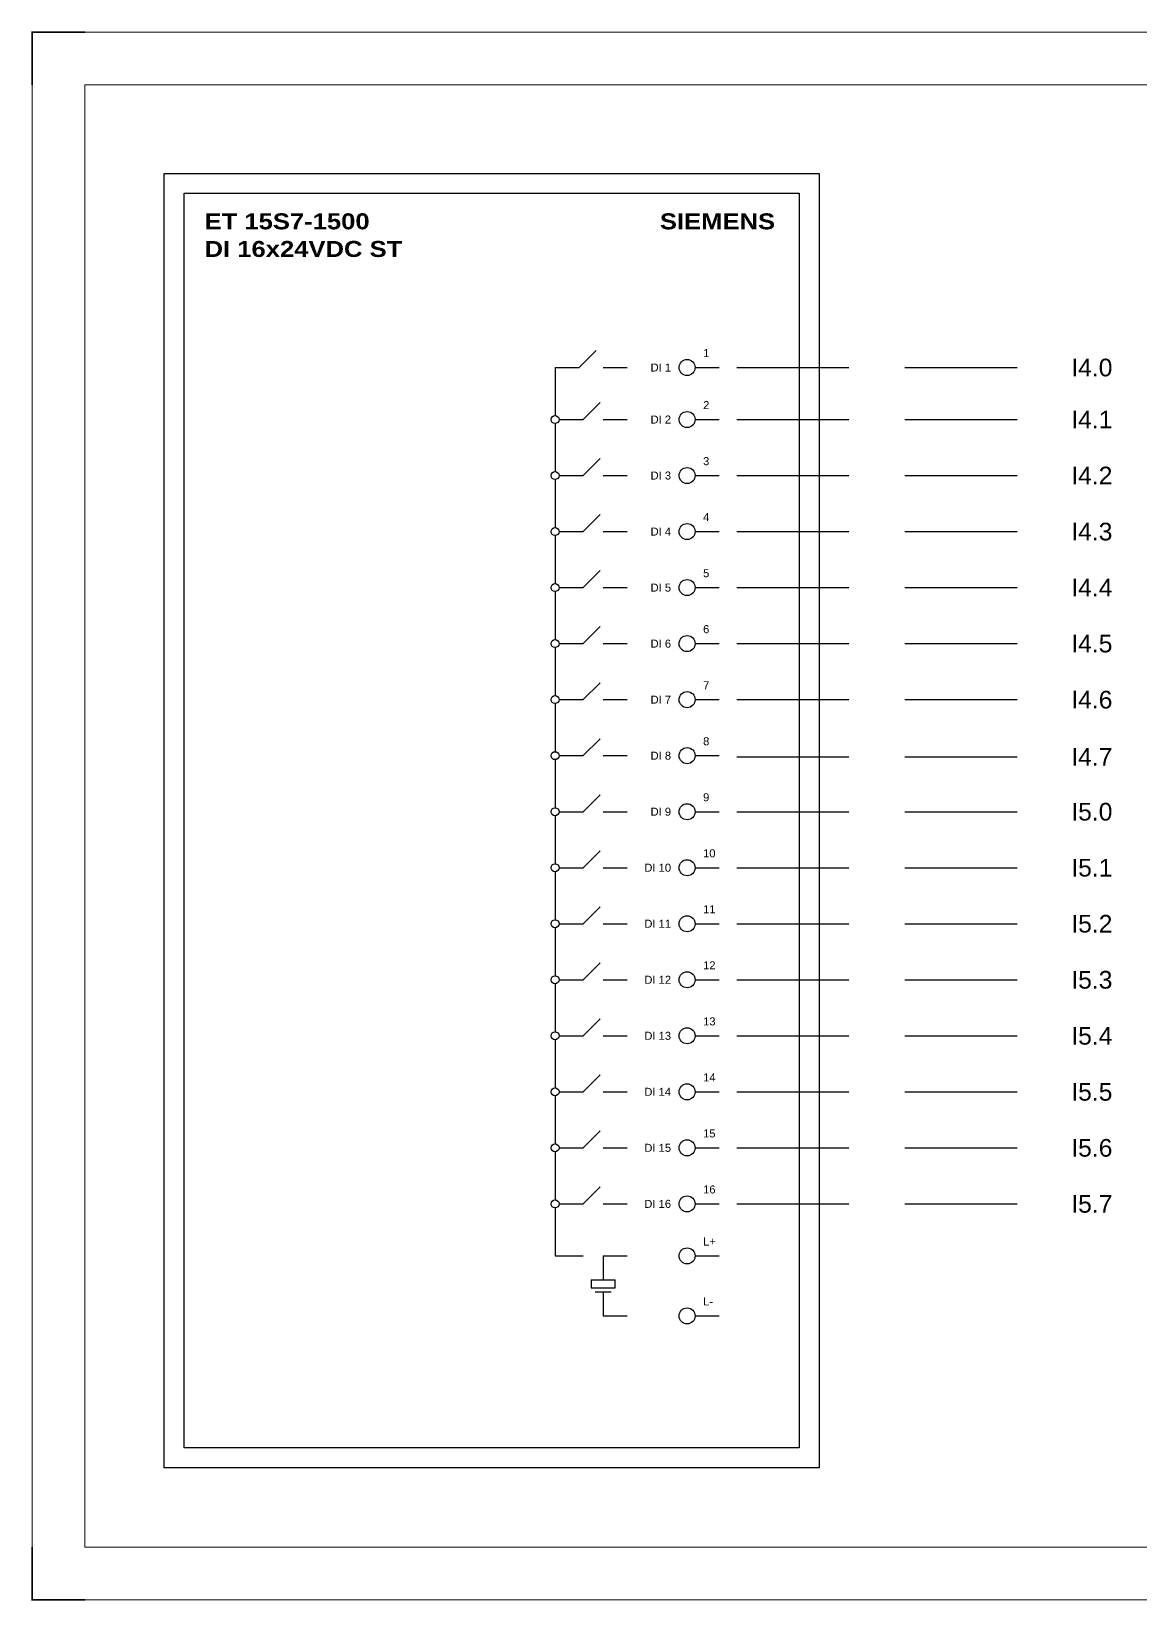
# Model space of a CAD drawing. Header units: centimetres. Extents: x -6233 to 67854, y 107 to 55669.
# Drawn here: x 110 to 3251, y 37833 to 42276 of the extents above; entities that cross this region are included whole.
import ezdxf
from ezdxf.enums import TextEntityAlignment as Align

# ---------------------------------------------------------------- set-up
doc = ezdxf.new("R2010")
doc.units = ezdxf.units.CM
doc.header["$LTSCALE"] = 25.4
doc.linetypes.add('HIDDEN', pattern=[0.375, 0.25, -0.125])
doc.layers.add('Etiket-Line-L', color=7, linetype='Continuous')
doc.layers.add('EtIket-Line-S', color=2, linetype='Continuous')
doc.styles.add('Bold', font='ariblk.ttf', dxfattribs={"height": 25.4})
doc.styles.get("Standard").update_dxf_attribs({"font": 'arial.ttf', "height": 25.4})

# ---------------------------------------------------------------- blocks, each defined once
blk = doc.blocks.new('x5 Out Line')
at = {"const_width": 0.3}
for points in [[(9.65, 286.71), (0, 286.71), (0, 277.06)], [(0, 9.65), (0, 0), (9.65, 0)]]:
    blk.add_lwpolyline(points, dxfattribs=at)
at = {"lineweight": 15}
blk.add_lwpolyline([(395.8, 9.65), (395.8, 277.06), (9.65, 277.06), (9.65, 9.65)], close=True, dxfattribs=at)
at = {"layer": 'EtIket-Line-S', "lineweight": 9, "ltscale": 0.5}
blk.add_lwpolyline([(0, 0), (405.45, 0), (405.45, 286.71), (0, 286.71)], close=True, dxfattribs=at)

msp = doc.modelspace()

# ---------------------------------------------------------------- linework, layer by layer
at = {"ltscale": 50}
for p, q in [((1661.1, 41324.6), (1709.2, 41372.7)), ((1593.1, 41324.6), (1661.1, 41324.6)), ((1593.1, 41324.6), (1593.1, 41188.7)), ((1729.1, 41324.6), (1797.1, 41324.6)), ((1672.5, 41177.3), (1720.6, 41225.4)), ((1593.1, 41166), (1593.1, 41030)), ((1604.5, 41177.3), (1672.5, 41177.3)), ((1729.1, 41177.3), (1797.1, 41177.3)), ((1672.5, 41018.7), (1720.6, 41066.7)), ((1604.5, 41018.7), (1672.5, 41018.7)), ((1729.1, 41018.7), (1797.1, 41018.7)), ((1593.1, 41007.3), (1593.1, 40871.3)), ((1672.5, 40860), (1720.6, 40908.1)), ((1593.1, 40848.7), (1593.1, 40712.7)), ((1604.5, 40860), (1672.5, 40860)), ((1729.1, 40860), (1797.1, 40860)), ((1672.5, 40701.3), (1720.6, 40749.4)), ((1593.1, 40690), (1593.1, 40554)), ((1604.5, 40701.3), (1672.5, 40701.3)), ((1729.1, 40701.3), (1797.1, 40701.3)), ((1672.5, 40542.7), (1720.6, 40590.8)), ((1593.1, 40531.4), (1593.1, 40395.4)), ((1604.5, 40542.7), (1672.5, 40542.7)), ((1729.1, 40542.7), (1797.1, 40542.7)), ((1672.5, 40384), (1720.6, 40432.1)), ((1593.1, 40372.7), (1593.1, 40236.7)), ((1604.5, 40384), (1672.5, 40384)), ((1729.1, 40384), (1797.1, 40384)), ((1672.5, 40225.4), (1720.6, 40273.5)), ((1604.5, 40225.4), (1672.5, 40225.4)), ((1729.1, 40225.4), (1797.1, 40225.4)), ((1593.1, 40214), (1593.1, 40078)), ((1672.5, 40066.7), (1720.6, 40114.8)), ((1593.1, 40055.4), (1593.1, 39919.4)), ((1604.5, 40066.7), (1672.5, 40066.7)), ((1729.1, 40066.7), (1797.1, 40066.7)), ((1672.5, 39908.1), (1720.6, 39956.1)), ((1604.5, 39908.1), (1672.5, 39908.1)), ((1729.1, 39908.1), (1797.1, 39908.1)), ((1593.1, 39896.7), (1593.1, 39760.7)), ((1672.5, 39749.4), (1720.6, 39797.5)), ((1593.1, 39738.1), (1593.1, 39602.1)), ((1604.5, 39749.4), (1672.5, 39749.4)), ((1729.1, 39749.4), (1797.1, 39749.4)), ((1672.5, 39590.7), (1720.6, 39638.8)), ((1593.1, 39579.4), (1593.1, 39443.4)), ((1604.5, 39590.7), (1672.5, 39590.7)), ((1729.1, 39590.7), (1797.1, 39590.7)), ((1672.5, 39432.1), (1720.6, 39480.2)), ((1593.1, 39420.7), (1593.1, 39284.8)), ((1604.5, 39432.1), (1672.5, 39432.1)), ((1729.1, 39432.1), (1797.1, 39432.1)), ((1672.5, 39273.4), (1720.6, 39321.5)), ((1593.1, 39262.1), (1593.1, 39126.1)), ((1604.5, 39273.4), (1672.5, 39273.4)), ((1729.1, 39273.4), (1797.1, 39273.4)), ((1672.5, 39114.8), (1720.6, 39162.8)), ((1604.5, 39114.8), (1672.5, 39114.8)), ((1729.1, 39114.8), (1797.1, 39114.8)), ((1593.1, 39103.4), (1593.1, 38967.4)), ((1672.5, 38956.1), (1720.6, 39004.2)), ((1593.1, 38944.8), (1593.1, 38808.8)), ((1604.5, 38956.1), (1672.5, 38956.1)), ((1729.1, 38956.1), (1797.1, 38956.1)), ((1593.1, 38808.8), (1672.5, 38808.8)), ((1729.1, 38808.8), (1797.1, 38808.8)), ((1729.1, 38808.8), (1729.1, 38740.8)), ((1695.1, 38740.8), (1763.1, 38740.8)), ((1695.1, 38740.8), (1695.1, 38718.3)), ((1695.1, 38718.3), (1763.1, 38718.3)), ((1763.1, 38718.3), (1763.1, 38740.8)), ((1706.5, 38706.8), (1751.8, 38706.8)), ((1729.1, 38706.8), (1729.1, 38638.8)), ((1729.1, 38638.8), (1797.1, 38638.8))]:
    msp.add_line(p, q, dxfattribs=at)
at = {"color": 6, "ltscale": 50}
for p, q in [((1989.5, 41324.6), (2057.5, 41324.6)), ((1989.5, 41177.3), (2057.5, 41177.3)), ((1989.5, 41018.7), (2057.5, 41018.7)), ((1989.5, 40860), (2057.5, 40860)), ((1989.5, 40701.3), (2057.5, 40701.3)), ((1989.5, 40542.7), (2057.5, 40542.7)), ((1989.5, 40384), (2057.5, 40384)), ((1989.5, 40225.4), (2057.5, 40225.4)), ((1989.5, 40066.7), (2057.5, 40066.7)), ((1989.5, 39908.1), (2057.5, 39908.1)), ((1989.5, 39749.4), (2057.5, 39749.4)), ((1989.5, 39590.7), (2057.5, 39590.7)), ((1989.5, 39432.1), (2057.5, 39432.1)), ((1989.5, 39273.4), (2057.5, 39273.4)), ((1989.5, 39114.8), (2057.5, 39114.8)), ((1989.5, 38956.1), (2057.5, 38956.1)), ((1989.5, 38808.8), (2057.5, 38808.8)), ((1989.5, 38638.8), (2057.5, 38638.8))]:
    msp.add_line(p, q, dxfattribs=at)
at = {"color": 146, "linetype": 'HIDDEN', "ltscale": 50, "true_color": 0x105689}
for p, q in [((2107.5, 41324.6), (2954.9, 41324.6)), ((2107.5, 41177.3), (2954.9, 41177.3)), ((2107.5, 41018.7), (2954.9, 41018.7)), ((2107.5, 40860), (2954.9, 40860)), ((2107.5, 40701.3), (2954.9, 40701.3)), ((2107.5, 40542.7), (2954.9, 40542.7)), ((2107.5, 40384), (2954.9, 40384)), ((2107.5, 40222.2), (2954.9, 40222.2)), ((2107.5, 40066.7), (2954.9, 40066.7)), ((2107.5, 39908.1), (2954.9, 39908.1)), ((2107.5, 39749.4), (2954.9, 39749.4)), ((2107.5, 39590.7), (2954.9, 39590.7)), ((2107.5, 39432.1), (2954.9, 39432.1)), ((2107.5, 39273.4), (2954.9, 39273.4)), ((2107.5, 39114.8), (2954.9, 39114.8)), ((2107.5, 38956.1), (2954.9, 38956.1))]:
    msp.add_line(p, q, dxfattribs=at)
at = {"ltscale": 50}
msp.add_lwpolyline([(486.1, 41874.5), (2340.8, 41874.5), (2340.8, 38208.7), (486.1, 38208.7)], close=True, dxfattribs=at)
at = {"color": 6, "ltscale": 50}
msp.add_lwpolyline([(542.8, 41817.9), (2284.1, 41817.9), (2284.1, 38265.4), (542.8, 38265.4)], close=True, dxfattribs=at)
at = {"color": 6, "ltscale": 500}
for centre in [(1966.8, 41324.6), (1966.8, 41177.3), (1966.8, 41018.7), (1966.8, 40860), (1966.8, 40701.3), (1966.8, 40542.7), (1966.8, 40384), (1966.8, 40225.4), (1966.8, 40066.7), (1966.8, 39908.1), (1966.8, 39749.4), (1966.8, 39590.7), (1966.8, 39432.1), (1966.8, 39273.4), (1966.8, 39114.8), (1966.8, 38956.1), (1966.8, 38808.8), (1966.8, 38638.8)]:
    msp.add_circle(centre, 22.7, dxfattribs=at)
at = {"ltscale": 500}
for centre in [(1593.1, 41177.3), (1593.1, 41018.7), (1593.1, 40860), (1593.1, 40701.3), (1593.1, 40542.7), (1593.1, 40384), (1593.1, 40225.4), (1593.1, 40066.7), (1593.1, 39908.1), (1593.1, 39749.4), (1593.1, 39590.7), (1593.1, 39432.1), (1593.1, 39273.4), (1593.1, 39114.8), (1593.1, 38956.1)]:
    msp.add_circle(centre, 11.3, dxfattribs=at)

# ---------------------------------------------------------------- block references
at = {"layer": 'Etiket-Line-L', "lineweight": 0, "xscale": 15.48351216233742, "yscale": 15.48351216233742, "zscale": 15.48351216233742}
msp.add_blockref('x5 Out Line', (112.3, 37834.9), dxfattribs=at)

# ---------------------------------------------------------------- texts
at = {"ltscale": 500, "style": 'Bold'}
for s, p in [('ET 15S7-1500', (600.4, 41761.2)), ('DI 16x24VDC ST', (600.4, 41683))]:
    msp.add_text(s, height=45.331, dxfattribs=at).set_placement(p, align=Align.TOP_LEFT)
msp.add_text('SIEMENS', height=45.33, dxfattribs=at).set_placement((2216.1, 41761.2), align=Align.TOP_RIGHT)
at = {"ltscale": 500}
for s, height, p in [('1', 22.7, (2012.2, 41347.3)), ('2', 22.7, (2012.2, 41200)), ('3', 22.7, (2012.2, 41041.3)), ('4', 22.7, (2012.2, 40882.7)), ('5', 22.7, (2012.2, 40724)), ('6', 22.7, (2012.2, 40565.4)), ('7', 22.7, (2012.2, 40406.7)), ('8', 22.7, (2012.2, 40248)), ('9', 22.7, (2012.2, 40089.4)), ('10', 22.67, (2012.2, 39930.7)), ('11', 22.67, (2012.2, 39772.1)), ('12', 22.67, (2012.2, 39613.4)), ('13', 22.67, (2012.2, 39454.7)), ('14', 22.67, (2012.2, 39296.1)), ('15', 22.67, (2012.2, 39137.4)), ('16', 22.67, (2012.2, 38978.8)), ('L+', 22.67, (2012.2, 38831.4)), ('L-', 22.67, (2012.2, 38661.5))]:
    msp.add_text(s, height=height, dxfattribs=at).set_placement(p, align=Align.BOTTOM_LEFT)
for s, p in [('DI 1', (1921.5, 41324.6)), ('DI 2', (1921.5, 41177.3)), ('DI 3', (1921.5, 41018.7)), ('DI 4', (1921.5, 40860)), ('DI 5', (1921.5, 40701.3)), ('DI 6', (1921.5, 40542.7)), ('DI 7', (1921.5, 40384)), ('DI 8', (1921.5, 40225.4)), ('DI 9', (1921.5, 40066.7)), ('DI 10', (1921.5, 39908.1)), ('DI 11', (1921.5, 39749.4)), ('DI 12', (1921.5, 39590.7)), ('DI 13', (1921.5, 39432.1)), ('DI 14', (1921.5, 39273.4)), ('DI 15', (1921.5, 39114.8)), ('DI 16', (1921.5, 38956.1))]:
    msp.add_text(s, height=22.67, dxfattribs=at).set_placement(p, align=Align.MIDDLE_RIGHT)
for s, p in [('I4.0', (3054.9, 41324.6)), ('I4.1', (3054.9, 41177.3)), ('I4.2', (3054.9, 41018.7)), ('I4.3', (3054.9, 40860)), ('I4.4', (3054.9, 40701.3)), ('I4.5', (3054.9, 40542.7)), ('I4.6', (3054.9, 40384)), ('I4.7', (3054.9, 40222.2)), ('I5.0', (3054.9, 40066.7)), ('I5.1', (3054.9, 39908.1)), ('I5.2', (3054.9, 39749.4)), ('I5.3', (3054.9, 39590.7)), ('I5.4', (3054.9, 39432.1)), ('I5.5', (3054.9, 39273.4)), ('I5.6', (3054.9, 39114.8)), ('I5.7', (3054.9, 38956.1))]:
    msp.add_text(s, height=50, dxfattribs=at).set_placement(p, align=Align.MIDDLE_LEFT)

doc.saveas('drawing.dxf')
